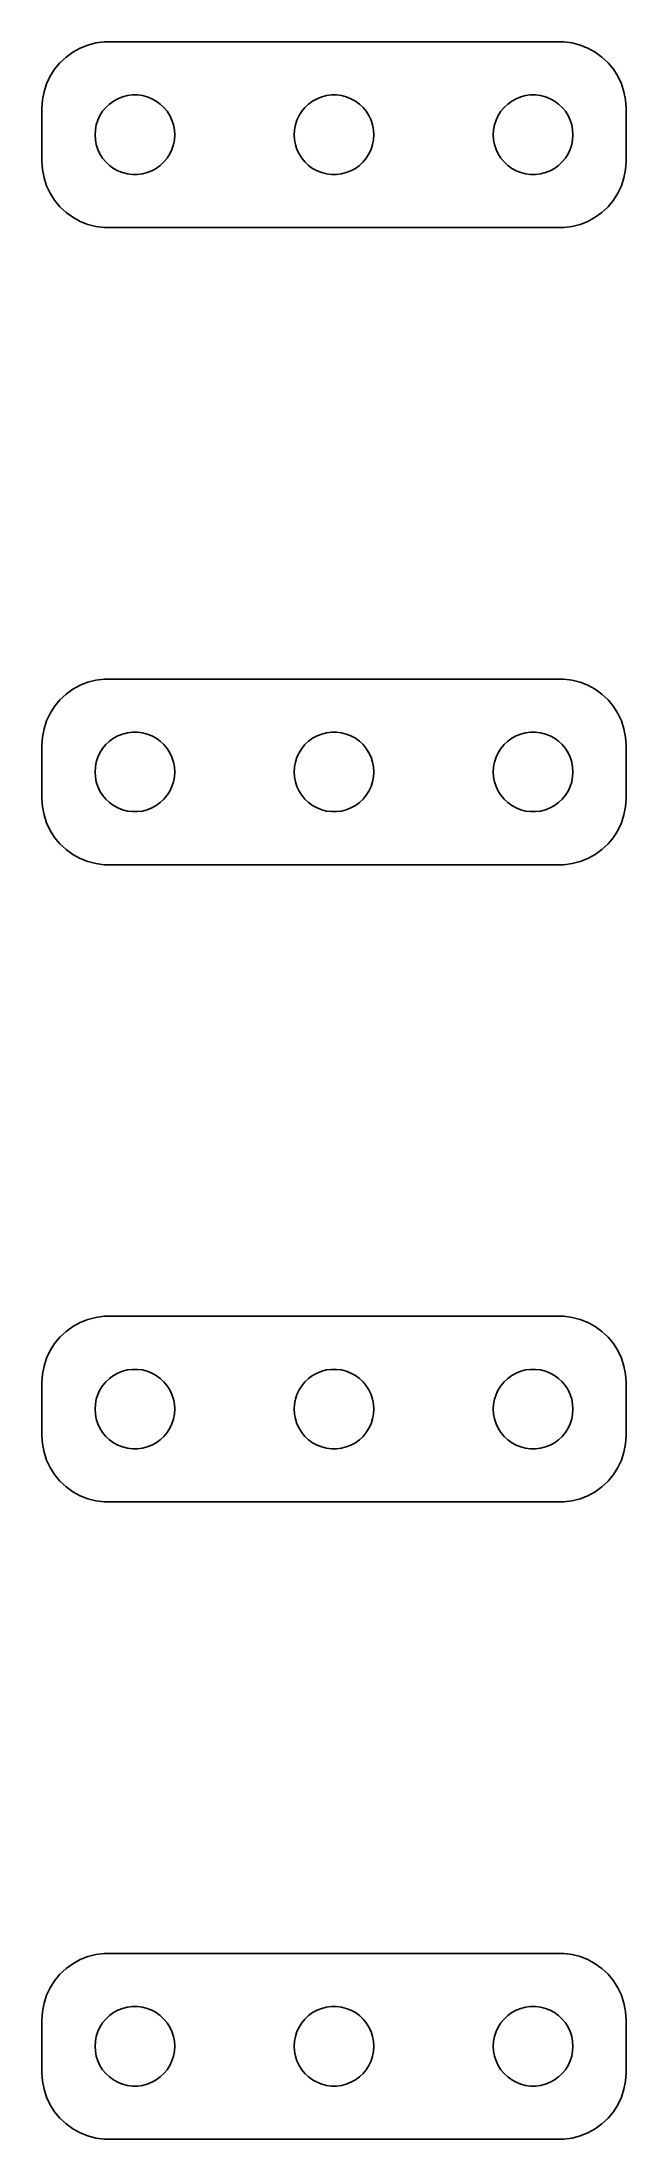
# Model space of a CAD drawing. Header units: metres. Extents: x -11 to 11, y 68.5 to 147.5.
import ezdxf

# ---------------------------------------------------------------- set-up
doc = ezdxf.new("R2010")
doc.units = ezdxf.units.M

msp = doc.modelspace()

# ---------------------------------------------------------------- linework, layer by layer
for p, q in [((-10.0936, 146.926), (-10.3224, 146.711)), ((-9.83955, 147.111), (-10.0936, 146.926)), ((-9.56444, 147.262), (-9.83955, 147.111)), ((-9.27254, 147.378), (-9.56444, 147.262)), ((-8.96844, 147.456), (-9.27254, 147.378)), ((-8.65697, 147.495), (-8.96844, 147.456)), ((8.65697, 147.495), (-8.65697, 147.495)), ((8.96844, 147.456), (8.65697, 147.495)), ((9.27254, 147.378), (8.96844, 147.456)), ((9.56444, 147.262), (9.27254, 147.378)), ((9.83955, 147.111), (9.56444, 147.262)), ((10.0936, 146.926), (9.83955, 147.111)), ((10.3224, 146.711), (10.0936, 146.926)), ((-10.6908, 146.204), (-10.8244, 145.92)), ((-10.5225, 146.469), (-10.6908, 146.204)), ((-10.3224, 146.711), (-10.5225, 146.469)), ((10.5225, 146.469), (10.3224, 146.711)), ((10.6908, 146.204), (10.5225, 146.469)), ((10.8244, 145.92), (10.6908, 146.204)), ((-10.9214, 145.622), (-10.9803, 145.313)), ((-10.8244, 145.92), (-10.9214, 145.622)), ((-8.30373, 145.266), (-8.13866, 145.357)), ((-8.13866, 145.357), (-7.96352, 145.427)), ((-7.96352, 145.427), (-7.78107, 145.473)), ((-7.78107, 145.473), (-7.59418, 145.497)), ((-7.59418, 145.497), (-7.40581, 145.497)), ((-7.40581, 145.497), (-7.21892, 145.473)), ((-7.21892, 145.473), (-7.03647, 145.427)), ((-7.03647, 145.427), (-6.86133, 145.357)), ((-6.86133, 145.357), (-6.69626, 145.266)), ((-0.803726, 145.266), (-0.638657, 145.357)), ((-0.638657, 145.357), (-0.463516, 145.427)), ((-0.463516, 145.427), (-0.281067, 145.473)), ((-0.281067, 145.473), (-0.094177, 145.497)), ((-0.094177, 145.497), (0.094177, 145.497)), ((0.094177, 145.497), (0.281067, 145.473)), ((0.281067, 145.473), (0.463516, 145.427)), ((0.463516, 145.427), (0.638657, 145.357)), ((0.638657, 145.357), (0.803726, 145.266)), ((6.69626, 145.266), (6.86133, 145.357)), ((6.86133, 145.357), (7.03647, 145.427)), ((7.03647, 145.427), (7.21892, 145.473)), ((7.21892, 145.473), (7.40581, 145.497)), ((7.40581, 145.497), (7.59418, 145.497)), ((7.59418, 145.497), (7.78107, 145.473)), ((7.78107, 145.473), (7.96352, 145.427)), ((7.96352, 145.427), (8.13866, 145.357)), ((8.13866, 145.357), (8.30373, 145.266)), ((10.9214, 145.622), (10.8244, 145.92)), ((10.9803, 145.313), (10.9214, 145.622)), ((-10.9803, 145.313), (-11, 145)), ((-11, 145), (-11, 143)), ((-8.95287, 144.373), (-8.89465, 144.552)), ((-8.89465, 144.552), (-8.81445, 144.723)), ((-8.81445, 144.723), (-8.71352, 144.882)), ((-8.71352, 144.882), (-8.59344, 145.027)), ((-8.59344, 145.027), (-8.45613, 145.156)), ((-8.45613, 145.156), (-8.30373, 145.266)), ((-6.69626, 145.266), (-6.54385, 145.156)), ((-6.54385, 145.156), (-6.40654, 145.027)), ((-6.40654, 145.027), (-6.28647, 144.882)), ((-6.28647, 144.882), (-6.18553, 144.723)), ((-6.18553, 144.723), (-6.10533, 144.552)), ((-6.10533, 144.552), (-6.04712, 144.373)), ((-1.45287, 144.373), (-1.39465, 144.552)), ((-1.39465, 144.552), (-1.31445, 144.723)), ((-1.31445, 144.723), (-1.21352, 144.882)), ((-1.21352, 144.882), (-1.09344, 145.027)), ((-1.09344, 145.027), (-0.956131, 145.156)), ((-0.956131, 145.156), (-0.803726, 145.266)), ((0.803726, 145.266), (0.956131, 145.156)), ((0.956131, 145.156), (1.09344, 145.027)), ((1.09344, 145.027), (1.21352, 144.882)), ((1.21352, 144.882), (1.31445, 144.723)), ((1.31445, 144.723), (1.39465, 144.552)), ((1.39465, 144.552), (1.45287, 144.373)), ((6.04712, 144.373), (6.10533, 144.552)), ((6.10533, 144.552), (6.18553, 144.723)), ((6.18553, 144.723), (6.28647, 144.882)), ((6.28647, 144.882), (6.40654, 145.027)), ((6.40654, 145.027), (6.54385, 145.156)), ((6.54385, 145.156), (6.69626, 145.266)), ((8.30373, 145.266), (8.45613, 145.156)), ((8.45613, 145.156), (8.59344, 145.027)), ((8.59344, 145.027), (8.71352, 144.882)), ((8.71352, 144.882), (8.81445, 144.723)), ((8.81445, 144.723), (8.89465, 144.552)), ((8.89465, 144.552), (8.95287, 144.373)), ((11, 145), (10.9803, 145.313)), ((11, 143), (11, 145)), ((-9, 144), (-8.98816, 144.188)), ((-8.98816, 143.812), (-9, 144)), ((-8.98816, 144.188), (-8.95287, 144.373)), ((-8.95287, 143.627), (-8.98816, 143.812)), ((-6.04712, 144.373), (-6.01183, 144.188)), ((-6.01183, 143.812), (-6.04712, 143.627)), ((-6.01183, 144.188), (-6, 144)), ((-6, 144), (-6.01183, 143.812)), ((-1.5, 144), (-1.48816, 144.188)), ((-1.48816, 143.812), (-1.5, 144)), ((-1.48816, 144.188), (-1.45287, 144.373)), ((-1.45287, 143.627), (-1.48816, 143.812)), ((1.45287, 144.373), (1.48816, 144.188)), ((1.48816, 143.812), (1.45287, 143.627)), ((1.48816, 144.188), (1.5, 144)), ((1.5, 144), (1.48816, 143.812)), ((6, 144), (6.01183, 144.188)), ((6.01183, 143.812), (6, 144)), ((6.01183, 144.188), (6.04712, 144.373)), ((6.04712, 143.627), (6.01183, 143.812)), ((8.95287, 144.373), (8.98816, 144.188)), ((8.98816, 143.812), (8.95287, 143.627)), ((8.98816, 144.188), (9, 144)), ((9, 144), (8.98816, 143.812)), ((-11, 143), (-10.9803, 142.687)), ((-8.89465, 143.448), (-8.95287, 143.627)), ((-8.81445, 143.277), (-8.89465, 143.448)), ((-8.71352, 143.118), (-8.81445, 143.277)), ((-8.59344, 142.973), (-8.71352, 143.118)), ((-8.45613, 142.844), (-8.59344, 142.973)), ((-6.40654, 142.973), (-6.54385, 142.844)), ((-6.28647, 143.118), (-6.40654, 142.973)), ((-6.18553, 143.277), (-6.28647, 143.118)), ((-6.10533, 143.448), (-6.18553, 143.277)), ((-6.04712, 143.627), (-6.10533, 143.448)), ((-1.39465, 143.448), (-1.45287, 143.627)), ((-1.31445, 143.277), (-1.39465, 143.448)), ((-1.21352, 143.118), (-1.31445, 143.277)), ((-1.09344, 142.973), (-1.21352, 143.118)), ((-0.956131, 142.844), (-1.09344, 142.973)), ((1.09344, 142.973), (0.956131, 142.844)), ((1.21352, 143.118), (1.09344, 142.973)), ((1.31445, 143.277), (1.21352, 143.118)), ((1.39465, 143.448), (1.31445, 143.277)), ((1.45287, 143.627), (1.39465, 143.448)), ((6.10533, 143.448), (6.04712, 143.627)), ((6.18553, 143.277), (6.10533, 143.448)), ((6.28647, 143.118), (6.18553, 143.277)), ((6.40654, 142.973), (6.28647, 143.118)), ((6.54385, 142.844), (6.40654, 142.973)), ((8.59344, 142.973), (8.45613, 142.844)), ((8.71352, 143.118), (8.59344, 142.973)), ((8.81445, 143.277), (8.71352, 143.118)), ((8.89465, 143.448), (8.81445, 143.277)), ((8.95287, 143.627), (8.89465, 143.448)), ((10.9803, 142.687), (11, 143)), ((-10.9803, 142.687), (-10.9214, 142.378)), ((-10.9214, 142.378), (-10.8244, 142.08)), ((-8.30373, 142.734), (-8.45613, 142.844)), ((-8.13866, 142.643), (-8.30373, 142.734)), ((-7.96352, 142.573), (-8.13866, 142.643)), ((-7.78107, 142.527), (-7.96352, 142.573)), ((-7.59418, 142.503), (-7.78107, 142.527)), ((-7.40581, 142.503), (-7.59418, 142.503)), ((-7.21892, 142.527), (-7.40581, 142.503)), ((-7.03647, 142.573), (-7.21892, 142.527)), ((-6.86133, 142.643), (-7.03647, 142.573)), ((-6.69626, 142.734), (-6.86133, 142.643)), ((-6.54385, 142.844), (-6.69626, 142.734)), ((-0.803726, 142.734), (-0.956131, 142.844)), ((-0.638657, 142.643), (-0.803726, 142.734)), ((-0.463516, 142.573), (-0.638657, 142.643)), ((-0.281067, 142.527), (-0.463516, 142.573)), ((-0.094177, 142.503), (-0.281067, 142.527)), ((0.094177, 142.503), (-0.094177, 142.503)), ((0.281067, 142.527), (0.094177, 142.503)), ((0.463516, 142.573), (0.281067, 142.527)), ((0.638657, 142.643), (0.463516, 142.573)), ((0.803726, 142.734), (0.638657, 142.643)), ((0.956131, 142.844), (0.803726, 142.734)), ((6.69626, 142.734), (6.54385, 142.844)), ((6.86133, 142.643), (6.69626, 142.734)), ((7.03647, 142.573), (6.86133, 142.643)), ((7.21892, 142.527), (7.03647, 142.573)), ((7.40581, 142.503), (7.21892, 142.527)), ((7.59418, 142.503), (7.40581, 142.503)), ((7.78107, 142.527), (7.59418, 142.503)), ((7.96352, 142.573), (7.78107, 142.527)), ((8.13866, 142.643), (7.96352, 142.573)), ((8.30373, 142.734), (8.13866, 142.643)), ((8.45613, 142.844), (8.30373, 142.734)), ((10.8244, 142.08), (10.9214, 142.378)), ((10.9214, 142.378), (10.9803, 142.687)), ((-10.8244, 142.08), (-10.6908, 141.796)), ((-10.6908, 141.796), (-10.5225, 141.531)), ((-10.5225, 141.531), (-10.3224, 141.289)), ((10.3224, 141.289), (10.5225, 141.531)), ((10.5225, 141.531), (10.6908, 141.796)), ((10.6908, 141.796), (10.8244, 142.08)), ((-10.3224, 141.289), (-10.0936, 141.074)), ((-10.0936, 141.074), (-9.83955, 140.889)), ((-9.83955, 140.889), (-9.56444, 140.738)), ((-9.56444, 140.738), (-9.27254, 140.622)), ((-9.27254, 140.622), (-8.96844, 140.544)), ((8.96844, 140.544), (9.27254, 140.622)), ((9.27254, 140.622), (9.56444, 140.738)), ((9.56444, 140.738), (9.83955, 140.889)), ((9.83955, 140.889), (10.0936, 141.074)), ((10.0936, 141.074), (10.3224, 141.289)), ((-8.96844, 140.544), (-8.65697, 140.505)), ((-8.65697, 140.505), (8.65697, 140.505)), ((8.65697, 140.505), (8.96844, 140.544)), ((-9.56444, 123.262), (-9.83955, 123.111)), ((-9.27254, 123.378), (-9.56444, 123.262)), ((-8.96844, 123.456), (-9.27254, 123.378)), ((-8.65697, 123.495), (-8.96844, 123.456)), ((8.65697, 123.495), (-8.65697, 123.495)), ((8.96844, 123.456), (8.65697, 123.495)), ((9.27254, 123.378), (8.96844, 123.456)), ((9.56444, 123.262), (9.27254, 123.378)), ((9.83955, 123.111), (9.56444, 123.262)), ((-10.5225, 122.469), (-10.6908, 122.204)), ((-10.3224, 122.711), (-10.5225, 122.469)), ((-10.0936, 122.926), (-10.3224, 122.711)), ((-9.83955, 123.111), (-10.0936, 122.926)), ((10.0936, 122.926), (9.83955, 123.111)), ((10.3224, 122.711), (10.0936, 122.926)), ((10.5225, 122.469), (10.3224, 122.711)), ((10.6908, 122.204), (10.5225, 122.469)), ((-10.8244, 121.92), (-10.9214, 121.622)), ((-10.6908, 122.204), (-10.8244, 121.92)), ((10.8244, 121.92), (10.6908, 122.204)), ((10.9214, 121.622), (10.8244, 121.92)), ((-10.9803, 121.313), (-11, 121)), ((-11, 121), (-11, 119)), ((-10.9214, 121.622), (-10.9803, 121.313)), ((-8.81445, 120.723), (-8.71352, 120.882)), ((-8.71352, 120.882), (-8.59344, 121.027)), ((-8.59344, 121.027), (-8.45613, 121.156)), ((-8.45613, 121.156), (-8.30373, 121.266)), ((-8.30373, 121.266), (-8.13866, 121.357)), ((-8.13866, 121.357), (-7.96352, 121.427)), ((-7.96352, 121.427), (-7.78107, 121.473)), ((-7.78107, 121.473), (-7.59418, 121.497)), ((-7.59418, 121.497), (-7.40581, 121.497)), ((-7.40581, 121.497), (-7.21892, 121.473)), ((-7.21892, 121.473), (-7.03647, 121.427)), ((-7.03647, 121.427), (-6.86133, 121.357)), ((-6.86133, 121.357), (-6.69626, 121.266)), ((-6.69626, 121.266), (-6.54385, 121.156)), ((-6.54385, 121.156), (-6.40654, 121.027)), ((-6.40654, 121.027), (-6.28647, 120.882)), ((-6.28647, 120.882), (-6.18553, 120.723)), ((-1.31445, 120.723), (-1.21352, 120.882)), ((-1.21352, 120.882), (-1.09344, 121.027)), ((-1.09344, 121.027), (-0.956131, 121.156)), ((-0.956131, 121.156), (-0.803726, 121.266)), ((-0.803726, 121.266), (-0.638657, 121.357)), ((-0.638657, 121.357), (-0.463516, 121.427)), ((-0.463516, 121.427), (-0.281067, 121.473)), ((-0.281067, 121.473), (-0.094177, 121.497)), ((-0.094177, 121.497), (0.094177, 121.497)), ((0.094177, 121.497), (0.281067, 121.473)), ((0.281067, 121.473), (0.463516, 121.427)), ((0.463516, 121.427), (0.638657, 121.357)), ((0.638657, 121.357), (0.803726, 121.266)), ((0.803726, 121.266), (0.956131, 121.156)), ((0.956131, 121.156), (1.09344, 121.027)), ((1.09344, 121.027), (1.21352, 120.882)), ((1.21352, 120.882), (1.31445, 120.723)), ((6.18553, 120.723), (6.28647, 120.882)), ((6.28647, 120.882), (6.40654, 121.027)), ((6.40654, 121.027), (6.54385, 121.156)), ((6.54385, 121.156), (6.69626, 121.266)), ((6.69626, 121.266), (6.86133, 121.357)), ((6.86133, 121.357), (7.03647, 121.427)), ((7.03647, 121.427), (7.21892, 121.473)), ((7.21892, 121.473), (7.40581, 121.497)), ((7.40581, 121.497), (7.59418, 121.497)), ((7.59418, 121.497), (7.78107, 121.473)), ((7.78107, 121.473), (7.96352, 121.427)), ((7.96352, 121.427), (8.13866, 121.357)), ((8.13866, 121.357), (8.30373, 121.266)), ((8.30373, 121.266), (8.45613, 121.156)), ((8.45613, 121.156), (8.59344, 121.027)), ((8.59344, 121.027), (8.71352, 120.882)), ((8.71352, 120.882), (8.81445, 120.723)), ((10.9803, 121.313), (10.9214, 121.622)), ((11, 121), (10.9803, 121.313)), ((11, 119), (11, 121)), ((-9, 120), (-8.98816, 120.188)), ((-8.98816, 120.188), (-8.95287, 120.373)), ((-8.95287, 120.373), (-8.89465, 120.552)), ((-8.89465, 120.552), (-8.81445, 120.723)), ((-6.18553, 120.723), (-6.10533, 120.552)), ((-6.10533, 120.552), (-6.04712, 120.373)), ((-6.04712, 120.373), (-6.01183, 120.188)), ((-6.01183, 120.188), (-6, 120)), ((-1.5, 120), (-1.48816, 120.188)), ((-1.48816, 120.188), (-1.45287, 120.373)), ((-1.45287, 120.373), (-1.39465, 120.552)), ((-1.39465, 120.552), (-1.31445, 120.723)), ((1.31445, 120.723), (1.39465, 120.552)), ((1.39465, 120.552), (1.45287, 120.373)), ((1.45287, 120.373), (1.48816, 120.188)), ((1.48816, 120.188), (1.5, 120)), ((6, 120), (6.01183, 120.188)), ((6.01183, 120.188), (6.04712, 120.373)), ((6.04712, 120.373), (6.10533, 120.552)), ((6.10533, 120.552), (6.18553, 120.723)), ((8.81445, 120.723), (8.89465, 120.552)), ((8.89465, 120.552), (8.95287, 120.373)), ((8.95287, 120.373), (8.98816, 120.188)), ((8.98816, 120.188), (9, 120)), ((-8.98816, 119.812), (-9, 120)), ((-8.95287, 119.627), (-8.98816, 119.812)), ((-8.89465, 119.448), (-8.95287, 119.627)), ((-8.81445, 119.277), (-8.89465, 119.448)), ((-8.71352, 119.118), (-8.81445, 119.277)), ((-6.18553, 119.277), (-6.28647, 119.118)), ((-6.10533, 119.448), (-6.18553, 119.277)), ((-6.04712, 119.627), (-6.10533, 119.448)), ((-6.01183, 119.812), (-6.04712, 119.627)), ((-6, 120), (-6.01183, 119.812)), ((-1.48816, 119.812), (-1.5, 120)), ((-1.45287, 119.627), (-1.48816, 119.812)), ((-1.39465, 119.448), (-1.45287, 119.627)), ((-1.31445, 119.277), (-1.39465, 119.448)), ((-1.21352, 119.118), (-1.31445, 119.277)), ((1.31445, 119.277), (1.21352, 119.118)), ((1.39465, 119.448), (1.31445, 119.277)), ((1.45287, 119.627), (1.39465, 119.448)), ((1.48816, 119.812), (1.45287, 119.627)), ((1.5, 120), (1.48816, 119.812)), ((6.01183, 119.812), (6, 120)), ((6.04712, 119.627), (6.01183, 119.812)), ((6.10533, 119.448), (6.04712, 119.627)), ((6.18553, 119.277), (6.10533, 119.448)), ((6.28647, 119.118), (6.18553, 119.277)), ((8.81445, 119.277), (8.71352, 119.118)), ((8.89465, 119.448), (8.81445, 119.277)), ((8.95287, 119.627), (8.89465, 119.448)), ((8.98816, 119.812), (8.95287, 119.627)), ((9, 120), (8.98816, 119.812)), ((-11, 119), (-10.9803, 118.687)), ((-10.9803, 118.687), (-10.9214, 118.378)), ((-8.59344, 118.973), (-8.71352, 119.118)), ((-8.45613, 118.844), (-8.59344, 118.973)), ((-8.30373, 118.734), (-8.45613, 118.844)), ((-8.13866, 118.643), (-8.30373, 118.734)), ((-7.96352, 118.573), (-8.13866, 118.643)), ((-7.78107, 118.527), (-7.96352, 118.573)), ((-7.59418, 118.503), (-7.78107, 118.527)), ((-7.40581, 118.503), (-7.59418, 118.503)), ((-7.21892, 118.527), (-7.40581, 118.503)), ((-7.03647, 118.573), (-7.21892, 118.527)), ((-6.86133, 118.643), (-7.03647, 118.573)), ((-6.69626, 118.734), (-6.86133, 118.643)), ((-6.54385, 118.844), (-6.69626, 118.734)), ((-6.40654, 118.973), (-6.54385, 118.844)), ((-6.28647, 119.118), (-6.40654, 118.973)), ((-1.09344, 118.973), (-1.21352, 119.118)), ((-0.956131, 118.844), (-1.09344, 118.973)), ((-0.803726, 118.734), (-0.956131, 118.844)), ((-0.638657, 118.643), (-0.803726, 118.734)), ((-0.463516, 118.573), (-0.638657, 118.643)), ((-0.281067, 118.527), (-0.463516, 118.573)), ((-0.094177, 118.503), (-0.281067, 118.527)), ((0.094177, 118.503), (-0.094177, 118.503)), ((0.281067, 118.527), (0.094177, 118.503)), ((0.463516, 118.573), (0.281067, 118.527)), ((0.638657, 118.643), (0.463516, 118.573)), ((0.803726, 118.734), (0.638657, 118.643)), ((0.956131, 118.844), (0.803726, 118.734)), ((1.09344, 118.973), (0.956131, 118.844)), ((1.21352, 119.118), (1.09344, 118.973)), ((6.40654, 118.973), (6.28647, 119.118)), ((6.54385, 118.844), (6.40654, 118.973)), ((6.69626, 118.734), (6.54385, 118.844)), ((6.86133, 118.643), (6.69626, 118.734)), ((7.03647, 118.573), (6.86133, 118.643)), ((7.21892, 118.527), (7.03647, 118.573)), ((7.40581, 118.503), (7.21892, 118.527)), ((7.59418, 118.503), (7.40581, 118.503)), ((7.78107, 118.527), (7.59418, 118.503)), ((7.96352, 118.573), (7.78107, 118.527)), ((8.13866, 118.643), (7.96352, 118.573)), ((8.30373, 118.734), (8.13866, 118.643)), ((8.45613, 118.844), (8.30373, 118.734)), ((8.59344, 118.973), (8.45613, 118.844)), ((8.71352, 119.118), (8.59344, 118.973)), ((10.9214, 118.378), (10.9803, 118.687)), ((10.9803, 118.687), (11, 119)), ((-10.9214, 118.378), (-10.8244, 118.08)), ((-10.8244, 118.08), (-10.6908, 117.796)), ((-10.6908, 117.796), (-10.5225, 117.531)), ((10.5225, 117.531), (10.6908, 117.796)), ((10.6908, 117.796), (10.8244, 118.08)), ((10.8244, 118.08), (10.9214, 118.378)), ((-10.5225, 117.531), (-10.3224, 117.289)), ((-10.3224, 117.289), (-10.0936, 117.074)), ((-10.0936, 117.074), (-9.83955, 116.889)), ((9.83955, 116.889), (10.0936, 117.074)), ((10.0936, 117.074), (10.3224, 117.289)), ((10.3224, 117.289), (10.5225, 117.531)), ((-9.83955, 116.889), (-9.56444, 116.738)), ((-9.56444, 116.738), (-9.27254, 116.622)), ((-9.27254, 116.622), (-8.96844, 116.544)), ((-8.96844, 116.544), (-8.65697, 116.505)), ((-8.65697, 116.505), (8.65697, 116.505)), ((8.65697, 116.505), (8.96844, 116.544)), ((8.96844, 116.544), (9.27254, 116.622)), ((9.27254, 116.622), (9.56444, 116.738)), ((9.56444, 116.738), (9.83955, 116.889)), ((-10.0936, 98.9263), (-10.3224, 98.7114)), ((-9.83955, 99.1108), (-10.0936, 98.9263)), ((-9.56444, 99.2621), (-9.83955, 99.1108)), ((-9.27254, 99.3776), (-9.56444, 99.2621)), ((-8.96844, 99.4557), (-9.27254, 99.3776)), ((-8.65697, 99.4951), (-8.96844, 99.4557)), ((8.65697, 99.4951), (-8.65697, 99.4951)), ((8.96844, 99.4557), (8.65697, 99.4951)), ((9.27254, 99.3776), (8.96844, 99.4557)), ((9.56444, 99.2621), (9.27254, 99.3776)), ((9.83955, 99.1108), (9.56444, 99.2621)), ((10.0936, 98.9263), (9.83955, 99.1108)), ((10.3224, 98.7114), (10.0936, 98.9263)), ((-10.6908, 98.2044), (-10.8244, 97.9203)), ((-10.5225, 98.4695), (-10.6908, 98.2044)), ((-10.3224, 98.7114), (-10.5225, 98.4695)), ((10.5225, 98.4695), (10.3224, 98.7114)), ((10.6908, 98.2044), (10.5225, 98.4695)), ((10.8244, 97.9203), (10.6908, 98.2044)), ((-10.9803, 97.3133), (-11, 97)), ((-10.9214, 97.6217), (-10.9803, 97.3133)), ((-10.8244, 97.9203), (-10.9214, 97.6217)), ((-8.45613, 97.1558), (-8.30373, 97.2665)), ((-8.30373, 97.2665), (-8.13866, 97.3572)), ((-8.13866, 97.3572), (-7.96352, 97.4266)), ((-7.96352, 97.4266), (-7.78107, 97.4734)), ((-7.78107, 97.4734), (-7.59418, 97.497)), ((-7.59418, 97.497), (-7.40581, 97.497)), ((-7.40581, 97.497), (-7.21892, 97.4734)), ((-7.21892, 97.4734), (-7.03647, 97.4266)), ((-7.03647, 97.4266), (-6.86133, 97.3572)), ((-6.86133, 97.3572), (-6.69626, 97.2665)), ((-6.69626, 97.2665), (-6.54385, 97.1558)), ((-0.956131, 97.1558), (-0.803726, 97.2665)), ((-0.803726, 97.2665), (-0.638657, 97.3572)), ((-0.638657, 97.3572), (-0.463516, 97.4266)), ((-0.463516, 97.4266), (-0.281067, 97.4734)), ((-0.281067, 97.4734), (-0.094177, 97.497)), ((-0.094177, 97.497), (0.094177, 97.497)), ((0.094177, 97.497), (0.281067, 97.4734)), ((0.281067, 97.4734), (0.463516, 97.4266)), ((0.463516, 97.4266), (0.638657, 97.3572)), ((0.638657, 97.3572), (0.803726, 97.2665)), ((0.803726, 97.2665), (0.956131, 97.1558)), ((6.54385, 97.1558), (6.69626, 97.2665)), ((6.69626, 97.2665), (6.86133, 97.3572)), ((6.86133, 97.3572), (7.03647, 97.4266)), ((7.03647, 97.4266), (7.21892, 97.4734)), ((7.21892, 97.4734), (7.40581, 97.497)), ((7.40581, 97.497), (7.59418, 97.497)), ((7.59418, 97.497), (7.78107, 97.4734)), ((7.78107, 97.4734), (7.96352, 97.4266)), ((7.96352, 97.4266), (8.13866, 97.3572)), ((8.13866, 97.3572), (8.30373, 97.2665)), ((8.30373, 97.2665), (8.45613, 97.1558)), ((10.9214, 97.6217), (10.8244, 97.9203)), ((10.9803, 97.3133), (10.9214, 97.6217)), ((11, 97), (10.9803, 97.3133)), ((-11, 97), (-11, 95)), ((-8.98816, 96.188), (-8.95287, 96.373)), ((-8.95287, 96.373), (-8.89465, 96.5522)), ((-8.89465, 96.5522), (-8.81445, 96.7226)), ((-8.81445, 96.7226), (-8.71352, 96.8817)), ((-8.71352, 96.8817), (-8.59344, 97.0268)), ((-8.59344, 97.0268), (-8.45613, 97.1558)), ((-6.54385, 97.1558), (-6.40654, 97.0268)), ((-6.40654, 97.0268), (-6.28647, 96.8817)), ((-6.28647, 96.8817), (-6.18553, 96.7226)), ((-6.18553, 96.7226), (-6.10533, 96.5522)), ((-6.10533, 96.5522), (-6.04712, 96.373)), ((-6.04712, 96.373), (-6.01183, 96.188)), ((-1.48816, 96.188), (-1.45287, 96.373)), ((-1.45287, 96.373), (-1.39465, 96.5522)), ((-1.39465, 96.5522), (-1.31445, 96.7226)), ((-1.31445, 96.7226), (-1.21352, 96.8817)), ((-1.21352, 96.8817), (-1.09344, 97.0268)), ((-1.09344, 97.0268), (-0.956131, 97.1558)), ((0.956131, 97.1558), (1.09344, 97.0268)), ((1.09344, 97.0268), (1.21352, 96.8817)), ((1.21352, 96.8817), (1.31445, 96.7226)), ((1.31445, 96.7226), (1.39465, 96.5522)), ((1.39465, 96.5522), (1.45287, 96.373)), ((1.45287, 96.373), (1.48816, 96.188)), ((6.01183, 96.188), (6.04712, 96.373)), ((6.04712, 96.373), (6.10533, 96.5522)), ((6.10533, 96.5522), (6.18553, 96.7226)), ((6.18553, 96.7226), (6.28647, 96.8817)), ((6.28647, 96.8817), (6.40654, 97.0268)), ((6.40654, 97.0268), (6.54385, 97.1558)), ((8.45613, 97.1558), (8.59344, 97.0268)), ((8.59344, 97.0268), (8.71352, 96.8817)), ((8.71352, 96.8817), (8.81445, 96.7226)), ((8.81445, 96.7226), (8.89465, 96.5522)), ((8.89465, 96.5522), (8.95287, 96.373)), ((8.95287, 96.373), (8.98816, 96.188)), ((11, 95), (11, 97)), ((-9, 96), (-8.98816, 96.188)), ((-8.98816, 95.812), (-9, 96)), ((-8.95287, 95.627), (-8.98816, 95.812)), ((-8.89465, 95.4478), (-8.95287, 95.627)), ((-6.04712, 95.627), (-6.10533, 95.4478)), ((-6.01183, 95.812), (-6.04712, 95.627)), ((-6.01183, 96.188), (-6, 96)), ((-6, 96), (-6.01183, 95.812)), ((-1.5, 96), (-1.48816, 96.188)), ((-1.48816, 95.812), (-1.5, 96)), ((-1.45287, 95.627), (-1.48816, 95.812)), ((-1.39465, 95.4478), (-1.45287, 95.627)), ((1.45287, 95.627), (1.39465, 95.4478)), ((1.48816, 95.812), (1.45287, 95.627)), ((1.48816, 96.188), (1.5, 96)), ((1.5, 96), (1.48816, 95.812)), ((6, 96), (6.01183, 96.188)), ((6.01183, 95.812), (6, 96)), ((6.04712, 95.627), (6.01183, 95.812)), ((6.10533, 95.4478), (6.04712, 95.627)), ((8.95287, 95.627), (8.89465, 95.4478)), ((8.98816, 95.812), (8.95287, 95.627)), ((8.98816, 96.188), (9, 96)), ((9, 96), (8.98816, 95.812)), ((-11, 95), (-10.9803, 94.6867)), ((-8.81445, 95.2774), (-8.89465, 95.4478)), ((-8.71352, 95.1183), (-8.81445, 95.2774)), ((-8.59344, 94.9732), (-8.71352, 95.1183)), ((-8.45613, 94.8442), (-8.59344, 94.9732)), ((-8.30373, 94.7335), (-8.45613, 94.8442)), ((-6.54385, 94.8442), (-6.69626, 94.7335)), ((-6.40654, 94.9732), (-6.54385, 94.8442)), ((-6.28647, 95.1183), (-6.40654, 94.9732)), ((-6.18553, 95.2774), (-6.28647, 95.1183)), ((-6.10533, 95.4478), (-6.18553, 95.2774)), ((-1.31445, 95.2774), (-1.39465, 95.4478)), ((-1.21352, 95.1183), (-1.31445, 95.2774)), ((-1.09344, 94.9732), (-1.21352, 95.1183)), ((-0.956131, 94.8442), (-1.09344, 94.9732)), ((-0.803726, 94.7335), (-0.956131, 94.8442)), ((0.956131, 94.8442), (0.803726, 94.7335)), ((1.09344, 94.9732), (0.956131, 94.8442)), ((1.21352, 95.1183), (1.09344, 94.9732)), ((1.31445, 95.2774), (1.21352, 95.1183)), ((1.39465, 95.4478), (1.31445, 95.2774)), ((6.18553, 95.2774), (6.10533, 95.4478)), ((6.28647, 95.1183), (6.18553, 95.2774)), ((6.40654, 94.9732), (6.28647, 95.1183)), ((6.54385, 94.8442), (6.40654, 94.9732)), ((6.69626, 94.7335), (6.54385, 94.8442)), ((8.45613, 94.8442), (8.30373, 94.7335)), ((8.59344, 94.9732), (8.45613, 94.8442)), ((8.71352, 95.1183), (8.59344, 94.9732)), ((8.81445, 95.2774), (8.71352, 95.1183)), ((8.89465, 95.4478), (8.81445, 95.2774)), ((10.9803, 94.6867), (11, 95)), ((-10.9803, 94.6867), (-10.9214, 94.3783)), ((-10.9214, 94.3783), (-10.8244, 94.0797)), ((-10.8244, 94.0797), (-10.6908, 93.7956)), ((-8.13866, 94.6428), (-8.30373, 94.7335)), ((-7.96352, 94.5734), (-8.13866, 94.6428)), ((-7.78107, 94.5266), (-7.96352, 94.5734)), ((-7.59418, 94.503), (-7.78107, 94.5266)), ((-7.40581, 94.503), (-7.59418, 94.503)), ((-7.21892, 94.5266), (-7.40581, 94.503)), ((-7.03647, 94.5734), (-7.21892, 94.5266)), ((-6.86133, 94.6428), (-7.03647, 94.5734)), ((-6.69626, 94.7335), (-6.86133, 94.6428)), ((-0.638657, 94.6428), (-0.803726, 94.7335)), ((-0.463516, 94.5734), (-0.638657, 94.6428)), ((-0.281067, 94.5266), (-0.463516, 94.5734)), ((-0.094177, 94.503), (-0.281067, 94.5266)), ((0.094177, 94.503), (-0.094177, 94.503)), ((0.281067, 94.5266), (0.094177, 94.503)), ((0.463516, 94.5734), (0.281067, 94.5266)), ((0.638657, 94.6428), (0.463516, 94.5734)), ((0.803726, 94.7335), (0.638657, 94.6428)), ((6.86133, 94.6428), (6.69626, 94.7335)), ((7.03647, 94.5734), (6.86133, 94.6428)), ((7.21892, 94.5266), (7.03647, 94.5734)), ((7.40581, 94.503), (7.21892, 94.5266)), ((7.59418, 94.503), (7.40581, 94.503)), ((7.78107, 94.5266), (7.59418, 94.503)), ((7.96352, 94.5734), (7.78107, 94.5266)), ((8.13866, 94.6428), (7.96352, 94.5734)), ((8.30373, 94.7335), (8.13866, 94.6428)), ((10.6908, 93.7956), (10.8244, 94.0797)), ((10.8244, 94.0797), (10.9214, 94.3783)), ((10.9214, 94.3783), (10.9803, 94.6867)), ((-10.6908, 93.7956), (-10.5225, 93.5305)), ((-10.5225, 93.5305), (-10.3224, 93.2886)), ((-10.3224, 93.2886), (-10.0936, 93.0737)), ((10.0936, 93.0737), (10.3224, 93.2886)), ((10.3224, 93.2886), (10.5225, 93.5305)), ((10.5225, 93.5305), (10.6908, 93.7956)), ((-10.0936, 93.0737), (-9.83955, 92.8892)), ((-9.83955, 92.8892), (-9.56444, 92.7379)), ((-9.56444, 92.7379), (-9.27254, 92.6224)), ((-9.27254, 92.6224), (-8.96844, 92.5443)), ((-8.96844, 92.5443), (-8.65697, 92.5049)), ((-8.65697, 92.5049), (8.65697, 92.5049)), ((8.65697, 92.5049), (8.96844, 92.5443)), ((8.96844, 92.5443), (9.27254, 92.6224)), ((9.27254, 92.6224), (9.56444, 92.7379)), ((9.56444, 92.7379), (9.83955, 92.8892)), ((9.83955, 92.8892), (10.0936, 93.0737)), ((-9.83955, 75.1108), (-10.0936, 74.9263)), ((-9.56444, 75.2621), (-9.83955, 75.1108)), ((-9.27254, 75.3776), (-9.56444, 75.2621)), ((-8.96844, 75.4557), (-9.27254, 75.3776)), ((-8.65697, 75.4951), (-8.96844, 75.4557)), ((8.65697, 75.4951), (-8.65697, 75.4951)), ((8.96844, 75.4557), (8.65697, 75.4951)), ((9.27254, 75.3776), (8.96844, 75.4557)), ((9.56444, 75.2621), (9.27254, 75.3776)), ((9.83955, 75.1108), (9.56444, 75.2621)), ((10.0936, 74.9263), (9.83955, 75.1108)), ((-10.5225, 74.4695), (-10.6908, 74.2044)), ((-10.3224, 74.7114), (-10.5225, 74.4695)), ((-10.0936, 74.9263), (-10.3224, 74.7114)), ((10.3224, 74.7114), (10.0936, 74.9263)), ((10.5225, 74.4695), (10.3224, 74.7114)), ((10.6908, 74.2044), (10.5225, 74.4695)), ((-10.9214, 73.6217), (-10.9803, 73.3133)), ((-10.8244, 73.9203), (-10.9214, 73.6217)), ((-10.6908, 74.2044), (-10.8244, 73.9203)), ((-7.96352, 73.4266), (-7.78107, 73.4734)), ((-7.78107, 73.4734), (-7.59418, 73.497)), ((-7.59418, 73.497), (-7.40581, 73.497)), ((-7.40581, 73.497), (-7.21892, 73.4734)), ((-7.21892, 73.4734), (-7.03647, 73.4266)), ((-0.463516, 73.4266), (-0.281067, 73.4734)), ((-0.281067, 73.4734), (-0.094177, 73.497)), ((-0.094177, 73.497), (0.094177, 73.497)), ((0.094177, 73.497), (0.281067, 73.4734)), ((0.281067, 73.4734), (0.463516, 73.4266)), ((7.03647, 73.4266), (7.21892, 73.4734)), ((7.21892, 73.4734), (7.40581, 73.497)), ((7.40581, 73.497), (7.59418, 73.497)), ((7.59418, 73.497), (7.78107, 73.4734)), ((7.78107, 73.4734), (7.96352, 73.4266)), ((10.8244, 73.9203), (10.6908, 74.2044)), ((10.9214, 73.6217), (10.8244, 73.9203)), ((10.9803, 73.3133), (10.9214, 73.6217)), ((-10.9803, 73.3133), (-11, 73)), ((-11, 73), (-11, 71)), ((-8.89465, 72.5522), (-8.81445, 72.7226)), ((-8.81445, 72.7226), (-8.71352, 72.8817)), ((-8.71352, 72.8817), (-8.59344, 73.0268)), ((-8.59344, 73.0268), (-8.45613, 73.1558)), ((-8.45613, 73.1558), (-8.30373, 73.2665)), ((-8.30373, 73.2665), (-8.13866, 73.3572)), ((-8.13866, 73.3572), (-7.96352, 73.4266)), ((-7.03647, 73.4266), (-6.86133, 73.3572)), ((-6.86133, 73.3572), (-6.69626, 73.2665)), ((-6.69626, 73.2665), (-6.54385, 73.1558)), ((-6.54385, 73.1558), (-6.40654, 73.0268)), ((-6.40654, 73.0268), (-6.28647, 72.8817)), ((-6.28647, 72.8817), (-6.18553, 72.7226)), ((-6.18553, 72.7226), (-6.10533, 72.5522)), ((-1.39465, 72.5522), (-1.31445, 72.7226)), ((-1.31445, 72.7226), (-1.21352, 72.8817)), ((-1.21352, 72.8817), (-1.09344, 73.0268)), ((-1.09344, 73.0268), (-0.956131, 73.1558)), ((-0.956131, 73.1558), (-0.803726, 73.2665)), ((-0.803726, 73.2665), (-0.638657, 73.3572)), ((-0.638657, 73.3572), (-0.463516, 73.4266)), ((0.463516, 73.4266), (0.638657, 73.3572)), ((0.638657, 73.3572), (0.803726, 73.2665)), ((0.803726, 73.2665), (0.956131, 73.1558)), ((0.956131, 73.1558), (1.09344, 73.0268)), ((1.09344, 73.0268), (1.21352, 72.8817)), ((1.21352, 72.8817), (1.31445, 72.7226)), ((1.31445, 72.7226), (1.39465, 72.5522)), ((6.10533, 72.5522), (6.18553, 72.7226)), ((6.18553, 72.7226), (6.28647, 72.8817)), ((6.28647, 72.8817), (6.40654, 73.0268)), ((6.40654, 73.0268), (6.54385, 73.1558)), ((6.54385, 73.1558), (6.69626, 73.2665)), ((6.69626, 73.2665), (6.86133, 73.3572)), ((6.86133, 73.3572), (7.03647, 73.4266)), ((7.96352, 73.4266), (8.13866, 73.3572)), ((8.13866, 73.3572), (8.30373, 73.2665)), ((8.30373, 73.2665), (8.45613, 73.1558)), ((8.45613, 73.1558), (8.59344, 73.0268)), ((8.59344, 73.0268), (8.71352, 72.8817)), ((8.71352, 72.8817), (8.81445, 72.7226)), ((8.81445, 72.7226), (8.89465, 72.5522)), ((11, 73), (10.9803, 73.3133)), ((11, 71), (11, 73)), ((-9, 72), (-8.98816, 72.188)), ((-8.98816, 71.812), (-9, 72)), ((-8.98816, 72.188), (-8.95287, 72.373)), ((-8.95287, 72.373), (-8.89465, 72.5522)), ((-6.10533, 72.5522), (-6.04712, 72.373)), ((-6.04712, 72.373), (-6.01183, 72.188)), ((-6.01183, 72.188), (-6, 72)), ((-6, 72), (-6.01183, 71.812)), ((-1.5, 72), (-1.48816, 72.188)), ((-1.48816, 71.812), (-1.5, 72)), ((-1.48816, 72.188), (-1.45287, 72.373)), ((-1.45287, 72.373), (-1.39465, 72.5522)), ((1.39465, 72.5522), (1.45287, 72.373)), ((1.45287, 72.373), (1.48816, 72.188)), ((1.48816, 72.188), (1.5, 72)), ((1.5, 72), (1.48816, 71.812)), ((6, 72), (6.01183, 72.188)), ((6.01183, 71.812), (6, 72)), ((6.01183, 72.188), (6.04712, 72.373)), ((6.04712, 72.373), (6.10533, 72.5522)), ((8.89465, 72.5522), (8.95287, 72.373)), ((8.95287, 72.373), (8.98816, 72.188)), ((8.98816, 72.188), (9, 72)), ((9, 72), (8.98816, 71.812)), ((-8.95287, 71.627), (-8.98816, 71.812)), ((-8.89465, 71.4478), (-8.95287, 71.627)), ((-8.81445, 71.2774), (-8.89465, 71.4478)), ((-8.71352, 71.1183), (-8.81445, 71.2774)), ((-8.59344, 70.9732), (-8.71352, 71.1183)), ((-6.28647, 71.1183), (-6.40654, 70.9732)), ((-6.18553, 71.2774), (-6.28647, 71.1183)), ((-6.10533, 71.4478), (-6.18553, 71.2774)), ((-6.04712, 71.627), (-6.10533, 71.4478)), ((-6.01183, 71.812), (-6.04712, 71.627)), ((-1.45287, 71.627), (-1.48816, 71.812)), ((-1.39465, 71.4478), (-1.45287, 71.627)), ((-1.31445, 71.2774), (-1.39465, 71.4478)), ((-1.21352, 71.1183), (-1.31445, 71.2774)), ((-1.09344, 70.9732), (-1.21352, 71.1183)), ((1.21352, 71.1183), (1.09344, 70.9732)), ((1.31445, 71.2774), (1.21352, 71.1183)), ((1.39465, 71.4478), (1.31445, 71.2774)), ((1.45287, 71.627), (1.39465, 71.4478)), ((1.48816, 71.812), (1.45287, 71.627)), ((6.04712, 71.627), (6.01183, 71.812)), ((6.10533, 71.4478), (6.04712, 71.627)), ((6.18553, 71.2774), (6.10533, 71.4478)), ((6.28647, 71.1183), (6.18553, 71.2774)), ((6.40654, 70.9732), (6.28647, 71.1183)), ((8.71352, 71.1183), (8.59344, 70.9732)), ((8.81445, 71.2774), (8.71352, 71.1183)), ((8.89465, 71.4478), (8.81445, 71.2774)), ((8.95287, 71.627), (8.89465, 71.4478)), ((8.98816, 71.812), (8.95287, 71.627)), ((-11, 71), (-10.9803, 70.6867)), ((-10.9803, 70.6867), (-10.9214, 70.3783)), ((-10.9214, 70.3783), (-10.8244, 70.0797)), ((-8.45613, 70.8442), (-8.59344, 70.9732)), ((-8.30373, 70.7335), (-8.45613, 70.8442)), ((-8.13866, 70.6428), (-8.30373, 70.7335)), ((-7.96352, 70.5734), (-8.13866, 70.6428)), ((-7.78107, 70.5266), (-7.96352, 70.5734)), ((-7.59418, 70.503), (-7.78107, 70.5266)), ((-7.40581, 70.503), (-7.59418, 70.503)), ((-7.21892, 70.5266), (-7.40581, 70.503)), ((-7.03647, 70.5734), (-7.21892, 70.5266)), ((-6.86133, 70.6428), (-7.03647, 70.5734)), ((-6.69626, 70.7335), (-6.86133, 70.6428)), ((-6.54385, 70.8442), (-6.69626, 70.7335)), ((-6.40654, 70.9732), (-6.54385, 70.8442)), ((-0.956131, 70.8442), (-1.09344, 70.9732)), ((-0.803726, 70.7335), (-0.956131, 70.8442)), ((-0.638657, 70.6428), (-0.803726, 70.7335)), ((-0.463516, 70.5734), (-0.638657, 70.6428)), ((-0.281067, 70.5266), (-0.463516, 70.5734)), ((-0.094177, 70.503), (-0.281067, 70.5266)), ((0.094177, 70.503), (-0.094177, 70.503)), ((0.281067, 70.5266), (0.094177, 70.503)), ((0.463516, 70.5734), (0.281067, 70.5266)), ((0.638657, 70.6428), (0.463516, 70.5734)), ((0.803726, 70.7335), (0.638657, 70.6428)), ((0.956131, 70.8442), (0.803726, 70.7335)), ((1.09344, 70.9732), (0.956131, 70.8442)), ((6.54385, 70.8442), (6.40654, 70.9732)), ((6.69626, 70.7335), (6.54385, 70.8442)), ((6.86133, 70.6428), (6.69626, 70.7335)), ((7.03647, 70.5734), (6.86133, 70.6428)), ((7.21892, 70.5266), (7.03647, 70.5734)), ((7.40581, 70.503), (7.21892, 70.5266)), ((7.59418, 70.503), (7.40581, 70.503)), ((7.78107, 70.5266), (7.59418, 70.503)), ((7.96352, 70.5734), (7.78107, 70.5266)), ((8.13866, 70.6428), (7.96352, 70.5734)), ((8.30373, 70.7335), (8.13866, 70.6428)), ((8.45613, 70.8442), (8.30373, 70.7335)), ((8.59344, 70.9732), (8.45613, 70.8442)), ((10.8244, 70.0797), (10.9214, 70.3783)), ((10.9214, 70.3783), (10.9803, 70.6867)), ((10.9803, 70.6867), (11, 71)), ((-10.8244, 70.0797), (-10.6908, 69.7956)), ((-10.6908, 69.7956), (-10.5225, 69.5305)), ((-10.5225, 69.5305), (-10.3224, 69.2886)), ((10.3224, 69.2886), (10.5225, 69.5305)), ((10.5225, 69.5305), (10.6908, 69.7956)), ((10.6908, 69.7956), (10.8244, 70.0797)), ((-10.3224, 69.2886), (-10.0936, 69.0737)), ((-10.0936, 69.0737), (-9.83955, 68.8892)), ((-9.83955, 68.8892), (-9.56444, 68.7379)), ((-9.56444, 68.7379), (-9.27254, 68.6224)), ((9.27254, 68.6224), (9.56444, 68.7379)), ((9.56444, 68.7379), (9.83955, 68.8892)), ((9.83955, 68.8892), (10.0936, 69.0737)), ((10.0936, 69.0737), (10.3224, 69.2886)), ((-9.27254, 68.6224), (-8.96844, 68.5443)), ((-8.96844, 68.5443), (-8.65697, 68.5049)), ((-8.65697, 68.5049), (8.65697, 68.5049)), ((8.65697, 68.5049), (8.96844, 68.5443)), ((8.96844, 68.5443), (9.27254, 68.6224))]:
    msp.add_line(p, q)

doc.saveas('drawing.dxf')
